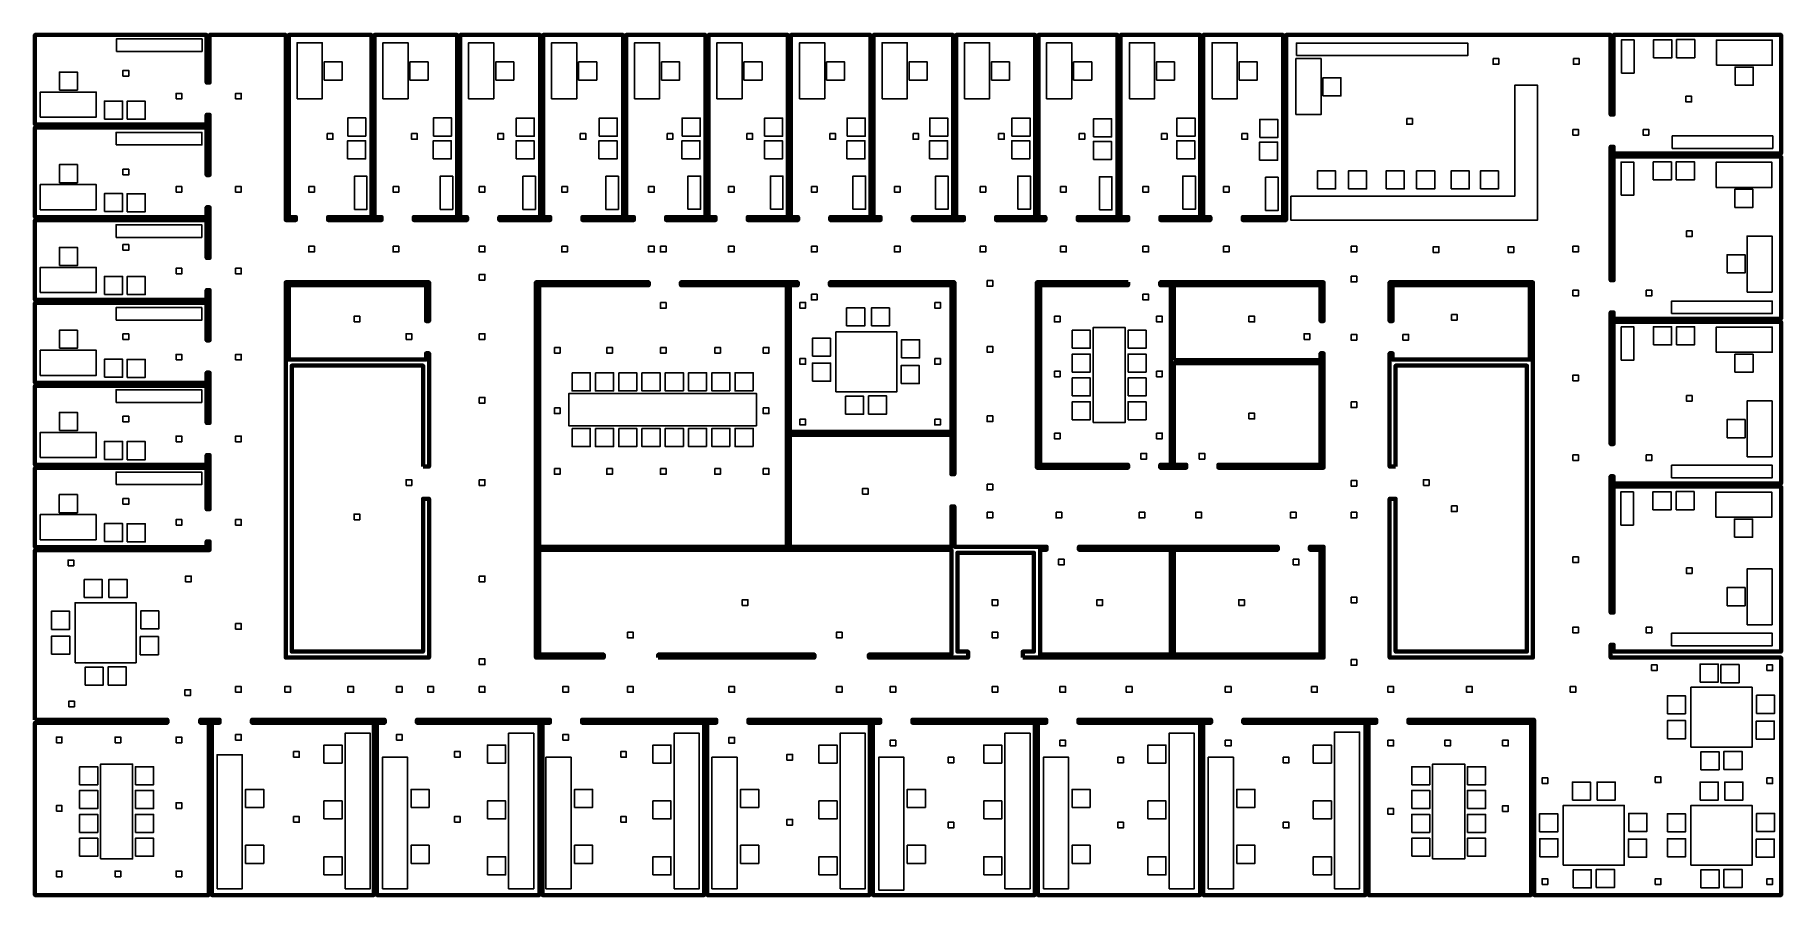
# Model space of a CAD drawing. Header units: metres. Extents: x 8.9 to 66.8, y 0 to 28.6.
import ezdxf

# ---------------------------------------------------------------- set-up
doc = ezdxf.new("R2010")
doc.units = ezdxf.units.M
doc.layers.get('0').update_dxf_attribs({"color": 18, "true_color": 0x000000})

msp = doc.modelspace()

# ---------------------------------------------------------------- linework, layer by layer
at = {"color": 18, "linetype": 'Continuous', "lineweight": 70, "true_color": 0x000000}
for points in [[(8.923, 5.84), (13.312, 5.84), (13.312, 5.74), (8.923, 5.74), (8.923, 0.021), (14.682, 0.021), (14.682, 5.74), (14.4, 5.74), (14.4, 5.84), (15.045, 5.84), (15.045, 5.739), (14.782, 5.739), (14.782, 0.021), (20.16, 0.021), (20.16, 5.739), (16.112, 5.739), (16.112, 5.84), (20.518, 5.84), (20.518, 5.739), (20.26, 5.739), (20.26, 0.021), (25.641, 0.021), (25.641, 5.739), (21.585, 5.739), (21.585, 5.84), (25.991, 5.84), (25.991, 5.739), (25.741, 5.739), (25.741, 0.021), (31.103, 0.021), (31.103, 5.739), (27.058, 5.739), (27.058, 5.84), (31.501, 5.84), (31.501, 5.739), (31.203, 5.739), (31.203, 0.021), (36.593, 0.021), (36.593, 5.739), (32.568, 5.739), (32.568, 5.84), (36.936, 5.839), (36.936, 5.739), (36.693, 5.739), (36.693, 0.021), (42.064, 0.021), (42.064, 5.739), (38.003, 5.739), (38.003, 5.839), (42.439, 5.839), (42.439, 5.739), (42.164, 5.739), (42.164, 0.021), (47.545, 0.021), (47.545, 5.739), (43.506, 5.739), (43.506, 5.839), (47.902, 5.839), (47.902, 5.739), (47.645, 5.739), (47.645, 0.021), (53.025, 0.021), (53.025, 5.739), (48.969, 5.739), (48.969, 5.839), (53.377, 5.839), (53.377, 5.739), (53.125, 5.739), (53.125, 0.021), (58.506, 0.021), (58.506, 5.739), (54.444, 5.739), (54.444, 5.839), (58.606, 5.839), (58.606, 0.021), (66.793, 0.021), (66.793, 7.899), (61.144, 7.899), (61.144, 8.324), (61.244, 8.324), (61.244, 8.099), (66.793, 8.099), (66.793, 13.572), (61.244, 13.572), (61.244, 9.391), (61.144, 9.391), (61.144, 13.913), (61.244, 13.913), (61.244, 13.672), (66.793, 13.672), (66.793, 19.038), (61.244, 19.038), (61.244, 14.98), (61.144, 14.98), (61.144, 19.35), (61.244, 19.35), (61.244, 19.138), (66.793, 19.138), (66.793, 24.518), (61.244, 24.518), (61.244, 20.417), (61.144, 20.417), (61.144, 24.843), (61.244, 24.843), (61.244, 24.618), (66.793, 24.618), (66.793, 28.553), (61.244, 28.553), (61.244, 25.91), (61.144, 25.91), (61.144, 28.553), (50.389, 28.553), (50.389, 22.412), (48.95, 22.412), (48.95, 22.512), (50.289, 22.512), (50.289, 28.553), (47.646, 28.553), (47.646, 22.512), (47.883, 22.512), (47.883, 22.412), (46.224, 22.412), (46.224, 22.512), (47.546, 22.512), (47.546, 28.553), (44.904, 28.553), (44.904, 22.512), (45.157, 22.512), (45.157, 22.412), (43.482, 22.412), (43.482, 22.512), (44.804, 22.512), (44.804, 28.553), (42.178, 28.553), (42.178, 22.512), (42.415, 22.512), (42.415, 22.412), (40.779, 22.412), (40.779, 22.512), (42.078, 22.512), (42.078, 28.553), (39.452, 28.553), (39.452, 22.512), (39.712, 22.512), (39.712, 22.412), (38.019, 22.412), (38.019, 22.512), (39.352, 22.512), (39.352, 28.553), (36.715, 28.553), (36.715, 22.512), (36.952, 22.512), (36.952, 22.412), (35.28, 22.412), (35.28, 22.512), (36.615, 22.512), (36.615, 28.553), (33.978, 28.553), (33.978, 22.512), (34.213, 22.512), (34.213, 22.412), (32.55, 22.412), (32.55, 22.512), (33.878, 22.512), (33.878, 28.553), (31.247, 28.553), (31.247, 22.512), (31.483, 22.512), (31.483, 22.412), (29.841, 22.412), (29.841, 22.512), (31.147, 22.512), (31.147, 28.553), (28.515, 28.553), (28.515, 22.512), (28.774, 22.512), (28.774, 22.412), (27.07, 22.412), (27.07, 22.512), (28.415, 22.512), (28.415, 28.553), (25.766, 28.553), (25.766, 22.512), (26.003, 22.512), (26.003, 22.412), (24.312, 22.412), (24.312, 22.512), (25.666, 22.512), (25.666, 28.553), (23.018, 28.553), (23.018, 22.512), (23.245, 22.512), (23.245, 22.412), (21.48, 22.412), (21.48, 22.512), (22.918, 22.512), (22.918, 28.553), (20.176, 28.553), (20.176, 22.512), (20.413, 22.512), (20.413, 22.412), (18.638, 22.412), (18.638, 22.512), (20.076, 22.512), (20.076, 28.553), (17.334, 28.553), (17.334, 22.512), (17.571, 22.512), (17.571, 22.412), (17.234, 22.412), (17.234, 28.553), (14.713, 28.553), (14.713, 26.974), (14.613, 26.974), (14.613, 28.553), (8.925, 28.553), (8.925, 25.582), (14.613, 25.582), (14.613, 25.907), (14.713, 25.907), (14.713, 23.904), (14.613, 23.904), (14.613, 25.482), (8.925, 25.482), (8.925, 22.512), (14.613, 22.512), (14.613, 22.837), (14.713, 22.837), (14.713, 21.157), (14.613, 21.157), (14.613, 22.412), (8.925, 22.412), (8.924, 19.765), (14.613, 19.765), (14.613, 20.09), (14.713, 20.09), (14.713, 18.418), (14.613, 18.418), (14.613, 19.665), (8.924, 19.665), (8.924, 17.018), (14.613, 17.018), (14.613, 17.351), (14.713, 17.351), (14.713, 15.684), (14.613, 15.684), (14.613, 16.918), (8.925, 16.918), (8.924, 14.292), (14.613, 14.292), (14.613, 14.617), (14.713, 14.617), (14.713, 12.821), (14.613, 12.821), (14.613, 14.192), (8.924, 14.192), (8.924, 11.565), (14.613, 11.565), (14.613, 11.754), (14.713, 11.754), (14.713, 11.465), (8.924, 11.465)], [(21.788, 14.236), (21.788, 17.583), (17.434, 17.583), (17.434, 8.099), (21.788, 8.099), (21.788, 13.169), (21.988, 13.169), (21.988, 7.899), (17.234, 7.899), (17.234, 20.351), (21.988, 20.351), (21.988, 19.063), (21.888, 19.063), (21.888, 20.251), (17.334, 20.251), (17.334, 17.783), (21.888, 17.783), (21.888, 17.996), (21.988, 17.996), (21.988, 14.236)], [(41.66, 7.899), (41.66, 8.099), (42.033, 8.099), (42.033, 11.374), (39.495, 11.374), (39.495, 8.099), (39.85, 8.099), (39.85, 7.899), (36.565, 7.899), (36.565, 7.999), (39.295, 7.999), (39.295, 11.474), (25.629, 11.474), (25.629, 11.405), (25.629, 7.999), (27.773, 7.999), (27.773, 7.899), (25.529, 7.899), (25.529, 20.351), (29.266, 20.351), (29.266, 20.251), (25.629, 20.251), (25.629, 11.574), (33.843, 11.574), (33.843, 20.251), (30.333, 20.251), (30.333, 20.351), (34.204, 20.351), (34.204, 20.251), (33.943, 20.251), (33.943, 15.392), (39.295, 15.392), (39.295, 20.251), (35.271, 20.251), (35.271, 20.351), (39.395, 20.351), (39.395, 13.978), (39.295, 13.978), (39.295, 15.292), (33.943, 15.292), (33.943, 11.574), (39.295, 11.574), (39.295, 12.911), (39.395, 12.911), (39.395, 11.574), (42.453, 11.574), (42.453, 11.474), (42.233, 11.474), (42.233, 7.999), (46.567, 7.999), (46.567, 11.474), (43.52, 11.474), (43.52, 11.574), (50.114, 11.574), (50.114, 11.474), (46.667, 11.474), (46.667, 7.999), (51.53, 7.999), (51.53, 11.474), (51.181, 11.474), (51.181, 11.574), (51.63, 11.574), (51.63, 7.899)], [(45.152, 20.351), (45.152, 20.252), (42.233, 20.251), (42.233, 14.297), (45.152, 14.297), (45.152, 14.197), (42.133, 14.197), (42.133, 20.351)], [(46.67, 17.765), (51.53, 17.765), (51.53, 17.996), (51.63, 17.996), (51.63, 14.197), (48.147, 14.197), (48.147, 14.297), (51.53, 14.297), (51.53, 17.665), (46.67, 17.665), (46.667, 14.297), (47.08, 14.297), (47.08, 14.197), (46.219, 14.197), (46.219, 14.297), (46.567, 14.297), (46.573, 20.252), (46.219, 20.252), (46.219, 20.351), (51.63, 20.351), (51.63, 19.063), (51.53, 19.063), (51.53, 20.251), (46.673, 20.251)], [(54.017, 14.236), (54.017, 17.583), (58.371, 17.583), (58.371, 8.099), (54.017, 8.099), (54.017, 13.169), (53.817, 13.169), (53.817, 7.899), (58.571, 7.899), (58.571, 20.351), (53.817, 20.351), (53.817, 19.063), (53.917, 19.063), (53.917, 20.251), (58.471, 20.251), (58.471, 17.783), (53.917, 17.783), (53.917, 17.996), (53.817, 17.996), (53.817, 14.236)], [(29.583, 7.899), (29.583, 7.999), (34.755, 7.999), (34.755, 7.899)]]:
    msp.add_lwpolyline(points, close=True, dxfattribs=at)
at = {"color": 18, "linetype": 'Continuous', "lineweight": 25, "true_color": 0x000000}
for points in [[(11.625, 28.005), (14.464, 28.005), (14.464, 28.422), (11.625, 28.422)], [(61.502, 27.287), (61.919, 27.287), (61.919, 28.388), (61.502, 28.388)], [(62.568, 27.792), (63.168, 27.792), (63.168, 28.392), (62.568, 28.392)], [(63.331, 27.796), (63.931, 27.796), (63.931, 28.396), (63.331, 28.396)], [(64.649, 27.545), (66.503, 27.545), (66.503, 28.379), (64.649, 28.379)], [(17.614, 26.437), (18.447, 26.437), (18.447, 28.29), (17.614, 28.29)], [(20.455, 26.437), (21.289, 26.437), (21.289, 28.29), (20.455, 28.29)], [(23.297, 26.437), (24.131, 26.437), (24.131, 28.29), (23.297, 28.29)], [(26.046, 26.437), (26.88, 26.437), (26.88, 28.29), (26.046, 28.29)], [(28.795, 26.437), (29.628, 26.437), (29.628, 28.29), (28.795, 28.29)], [(31.526, 26.437), (32.36, 26.437), (32.36, 28.29), (31.526, 28.29)], [(34.263, 26.437), (35.097, 26.437), (35.097, 28.29), (34.263, 28.29)], [(37, 26.437), (37.834, 26.437), (37.834, 28.29), (37, 28.29)], [(39.726, 26.437), (40.56, 26.437), (40.56, 28.29), (39.726, 28.29)], [(42.452, 26.437), (43.285, 26.437), (43.285, 28.29), (42.452, 28.29)], [(45.194, 26.437), (46.028, 26.437), (46.028, 28.29), (45.194, 28.29)], [(47.937, 26.437), (48.771, 26.437), (48.771, 28.29), (47.937, 28.29)], [(50.729, 27.865), (56.408, 27.865), (56.408, 28.281), (50.729, 28.281)], [(9.733, 26.721), (10.333, 26.721), (10.333, 27.321), (9.733, 27.321)], [(11.842, 27.189), (12.03, 27.189), (12.03, 27.376), (11.842, 27.376)], [(18.509, 27.057), (19.109, 27.057), (19.109, 27.657), (18.509, 27.657)], [(21.351, 27.057), (21.951, 27.057), (21.951, 27.657), (21.351, 27.657)], [(24.193, 27.057), (24.793, 27.057), (24.793, 27.657), (24.193, 27.657)], [(26.942, 27.057), (27.542, 27.057), (27.542, 27.657), (26.942, 27.657)], [(29.69, 27.057), (30.29, 27.057), (30.29, 27.657), (29.69, 27.657)], [(32.422, 27.057), (33.022, 27.057), (33.022, 27.657), (32.422, 27.657)], [(35.159, 27.057), (35.759, 27.057), (35.759, 27.657), (35.159, 27.657)], [(37.896, 27.057), (38.496, 27.057), (38.496, 27.657), (37.896, 27.657)], [(40.622, 27.057), (41.222, 27.057), (41.222, 27.657), (40.622, 27.657)], [(43.347, 27.057), (43.947, 27.057), (43.947, 27.657), (43.347, 27.657)], [(46.09, 27.057), (46.69, 27.057), (46.69, 27.657), (46.09, 27.657)], [(48.833, 27.057), (49.433, 27.057), (49.433, 27.657), (48.833, 27.657)], [(50.712, 25.911), (51.546, 25.911), (51.546, 27.765), (50.712, 27.765)], [(57.246, 27.766), (57.246, 27.578), (57.434, 27.578), (57.434, 27.766)], [(59.913, 27.766), (59.913, 27.578), (60.101, 27.578), (60.101, 27.766)], [(65.269, 26.883), (65.869, 26.883), (65.869, 27.483), (65.269, 27.483)], [(9.1, 25.825), (10.954, 25.825), (10.954, 26.659), (9.1, 26.659)], [(50.542, 23.203), (50.542, 22.412), (58.724, 22.412), (58.724, 26.883), (57.965, 26.883), (57.965, 23.203)], [(51.608, 26.531), (52.208, 26.531), (52.208, 27.131), (51.608, 27.131)], [(11.227, 25.762), (11.829, 25.762), (11.829, 26.36), (11.227, 26.36)], [(11.98, 25.755), (12.582, 25.755), (12.582, 26.353), (11.98, 26.353)], [(13.599, 26.427), (13.787, 26.427), (13.787, 26.614), (13.599, 26.614)], [(15.572, 26.427), (15.76, 26.427), (15.76, 26.614), (15.572, 26.614)], [(63.638, 26.517), (63.638, 26.329), (63.826, 26.329), (63.826, 26.517)], [(19.29, 25.195), (19.888, 25.195), (19.888, 25.797), (19.29, 25.797)], [(22.132, 25.195), (22.73, 25.195), (22.73, 25.797), (22.132, 25.797)], [(24.875, 25.191), (25.473, 25.191), (25.473, 25.793), (24.875, 25.793)], [(27.624, 25.191), (28.222, 25.191), (28.222, 25.793), (27.624, 25.793)], [(30.373, 25.191), (30.971, 25.191), (30.971, 25.793), (30.373, 25.793)], [(33.104, 25.191), (33.702, 25.191), (33.702, 25.793), (33.104, 25.793)], [(35.841, 25.191), (36.439, 25.191), (36.439, 25.793), (35.841, 25.793)], [(38.578, 25.191), (39.176, 25.191), (39.176, 25.793), (38.578, 25.793)], [(41.304, 25.191), (41.902, 25.191), (41.902, 25.793), (41.304, 25.793)], [(44.009, 25.17), (44.607, 25.17), (44.607, 25.772), (44.009, 25.772)], [(46.773, 25.191), (47.371, 25.191), (47.371, 25.793), (46.773, 25.793)], [(49.515, 25.149), (50.113, 25.149), (50.113, 25.751), (49.515, 25.751)], [(54.389, 25.776), (54.389, 25.588), (54.576, 25.588), (54.576, 25.776)], [(11.615, 24.903), (14.455, 24.903), (14.455, 25.319), (11.615, 25.319)], [(18.614, 25.281), (18.614, 25.093), (18.801, 25.093), (18.801, 25.281)], [(19.283, 24.442), (19.881, 24.442), (19.881, 25.044), (19.283, 25.044)], [(21.408, 25.281), (21.408, 25.093), (21.595, 25.093), (21.595, 25.281)], [(22.125, 24.442), (22.723, 24.442), (22.723, 25.044), (22.125, 25.044)], [(24.265, 25.281), (24.265, 25.093), (24.453, 25.093), (24.453, 25.281)], [(24.868, 24.439), (25.467, 24.439), (25.467, 25.041), (24.868, 25.041)], [(26.996, 25.281), (26.996, 25.093), (27.183, 25.093), (27.183, 25.281)], [(27.617, 24.439), (28.215, 24.439), (28.215, 25.041), (27.617, 25.041)], [(29.875, 25.281), (29.875, 25.093), (30.062, 25.093), (30.062, 25.281)], [(30.366, 24.439), (30.964, 24.439), (30.964, 25.041), (30.366, 25.041)], [(32.52, 25.281), (32.52, 25.093), (32.708, 25.093), (32.708, 25.281)], [(33.097, 24.439), (33.695, 24.439), (33.695, 25.041), (33.097, 25.041)], [(35.272, 25.281), (35.272, 25.093), (35.46, 25.093), (35.46, 25.281)], [(35.834, 24.439), (36.433, 24.439), (36.433, 25.041), (35.834, 25.041)], [(38.024, 25.281), (38.024, 25.093), (38.211, 25.093), (38.211, 25.281)], [(38.572, 24.439), (39.17, 24.439), (39.17, 25.041), (38.572, 25.041)], [(40.86, 25.281), (40.86, 25.093), (41.048, 25.093), (41.048, 25.281)], [(41.297, 24.439), (41.895, 24.439), (41.895, 25.041), (41.297, 25.041)], [(43.527, 25.281), (43.527, 25.093), (43.715, 25.093), (43.715, 25.281)], [(44.002, 24.417), (44.6, 24.417), (44.6, 25.019), (44.002, 25.019)], [(46.258, 25.281), (46.258, 25.093), (46.445, 25.093), (46.445, 25.281)], [(46.766, 24.439), (47.364, 24.439), (47.364, 25.041), (46.766, 25.041)], [(48.925, 25.281), (48.925, 25.093), (49.112, 25.093), (49.112, 25.281)], [(49.509, 24.396), (50.107, 24.396), (50.107, 24.998), (49.509, 24.998)], [(59.892, 25.416), (59.892, 25.229), (60.079, 25.229), (60.079, 25.416)], [(62.22, 25.416), (62.22, 25.229), (62.408, 25.229), (62.408, 25.416)], [(63.189, 24.788), (66.519, 24.788), (66.519, 25.205), (63.189, 25.205)], [(61.492, 23.236), (61.909, 23.236), (61.909, 24.337), (61.492, 24.337)], [(62.557, 23.741), (63.157, 23.741), (63.157, 24.341), (62.557, 24.341)], [(63.321, 23.745), (63.921, 23.745), (63.921, 24.345), (63.321, 24.345)], [(64.639, 23.495), (66.492, 23.495), (66.492, 24.329), (64.639, 24.329)], [(9.733, 23.65), (10.333, 23.65), (10.333, 24.25), (9.733, 24.25)], [(11.842, 23.908), (12.03, 23.908), (12.03, 24.096), (11.842, 24.096)], [(19.51, 22.766), (19.927, 22.766), (19.927, 23.866), (19.51, 23.866)], [(22.352, 22.766), (22.769, 22.766), (22.769, 23.866), (22.352, 23.866)], [(25.095, 22.762), (25.512, 22.762), (25.512, 23.863), (25.095, 23.863)], [(27.844, 22.762), (28.261, 22.762), (28.261, 23.863), (27.844, 23.863)], [(30.565, 22.771), (30.982, 22.771), (30.982, 23.871), (30.565, 23.871)], [(33.297, 22.771), (33.714, 22.771), (33.714, 23.871), (33.297, 23.871)], [(36.034, 22.771), (36.451, 22.771), (36.451, 23.871), (36.034, 23.871)], [(38.771, 22.771), (39.188, 22.771), (39.188, 23.871), (38.771, 23.871)], [(41.497, 22.771), (41.914, 22.771), (41.914, 23.871), (41.497, 23.871)], [(44.201, 22.749), (44.618, 22.749), (44.618, 23.85), (44.201, 23.85)], [(46.965, 22.771), (47.382, 22.771), (47.382, 23.871), (46.965, 23.871)], [(49.708, 22.728), (50.125, 22.728), (50.125, 23.829), (49.708, 23.829)], [(51.427, 23.443), (52.027, 23.443), (52.027, 24.043), (51.427, 24.043)], [(52.455, 23.443), (53.055, 23.443), (53.055, 24.043), (52.455, 24.043)], [(53.702, 23.443), (54.302, 23.443), (54.302, 24.043), (53.702, 24.043)], [(54.714, 23.443), (55.314, 23.443), (55.314, 24.043), (54.714, 24.043)], [(55.858, 23.443), (56.458, 23.443), (56.458, 24.043), (55.858, 24.043)], [(56.828, 23.443), (57.428, 23.443), (57.428, 24.043), (56.828, 24.043)], [(9.1, 22.754), (10.953, 22.754), (10.953, 23.588), (9.1, 23.588)], [(11.227, 22.691), (11.829, 22.691), (11.829, 23.289), (11.227, 23.289)], [(11.979, 22.685), (12.581, 22.685), (12.581, 23.283), (11.979, 23.283)], [(13.599, 23.337), (13.787, 23.337), (13.787, 23.524), (13.599, 23.524)], [(15.572, 23.337), (15.76, 23.337), (15.76, 23.524), (15.572, 23.524)], [(18, 23.524), (18, 23.337), (18.188, 23.337), (18.188, 23.524)], [(20.794, 23.524), (20.794, 23.337), (20.982, 23.337), (20.982, 23.524)], [(23.651, 23.524), (23.651, 23.337), (23.839, 23.337), (23.839, 23.524)], [(26.382, 23.524), (26.382, 23.337), (26.57, 23.337), (26.57, 23.524)], [(29.261, 23.524), (29.261, 23.337), (29.448, 23.337), (29.448, 23.524)], [(31.907, 23.524), (31.907, 23.337), (32.094, 23.337), (32.094, 23.524)], [(34.658, 23.524), (34.658, 23.337), (34.846, 23.337), (34.846, 23.524)], [(37.41, 23.524), (37.41, 23.337), (37.597, 23.337), (37.597, 23.524)], [(40.246, 23.524), (40.246, 23.337), (40.434, 23.337), (40.434, 23.524)], [(42.913, 23.524), (42.913, 23.337), (43.101, 23.337), (43.101, 23.524)], [(45.644, 23.524), (45.644, 23.337), (45.831, 23.337), (45.831, 23.524)], [(48.311, 23.524), (48.311, 23.337), (48.498, 23.337), (48.498, 23.524)], [(65.259, 22.833), (65.859, 22.833), (65.859, 23.433), (65.259, 23.433)], [(11.615, 21.838), (14.454, 21.838), (14.454, 22.255), (11.615, 22.255)], [(63.656, 22.053), (63.656, 21.866), (63.844, 21.866), (63.844, 22.053)], [(9.733, 20.904), (10.333, 20.904), (10.333, 21.504), (9.733, 21.504)], [(11.842, 21.41), (12.03, 21.41), (12.03, 21.598), (11.842, 21.598)], [(18, 21.543), (18, 21.355), (18.188, 21.355), (18.188, 21.543)], [(20.794, 21.543), (20.794, 21.355), (20.982, 21.355), (20.982, 21.543)], [(23.651, 21.543), (23.651, 21.355), (23.839, 21.355), (23.839, 21.543)], [(26.382, 21.543), (26.382, 21.355), (26.57, 21.355), (26.57, 21.543)], [(29.261, 21.543), (29.261, 21.355), (29.448, 21.355), (29.448, 21.543)], [(29.655, 21.543), (29.655, 21.355), (29.842, 21.355), (29.842, 21.543)], [(31.907, 21.543), (31.907, 21.355), (32.094, 21.355), (32.094, 21.543)], [(34.658, 21.543), (34.658, 21.355), (34.846, 21.355), (34.846, 21.543)], [(37.41, 21.543), (37.41, 21.355), (37.597, 21.355), (37.597, 21.543)], [(40.246, 21.543), (40.246, 21.355), (40.434, 21.355), (40.434, 21.543)], [(42.913, 21.543), (42.913, 21.355), (43.101, 21.355), (43.101, 21.543)], [(45.644, 21.543), (45.644, 21.355), (45.831, 21.355), (45.831, 21.543)], [(48.311, 21.543), (48.311, 21.355), (48.498, 21.355), (48.498, 21.543)], [(52.544, 21.543), (52.544, 21.355), (52.732, 21.355), (52.732, 21.543)], [(55.268, 21.336), (55.456, 21.336), (55.456, 21.524), (55.268, 21.524)], [(57.745, 21.336), (57.932, 21.336), (57.932, 21.524), (57.745, 21.524)], [(59.892, 21.543), (59.892, 21.355), (60.079, 21.355), (60.079, 21.543)], [(65.664, 20.025), (66.497, 20.025), (66.497, 21.879), (65.664, 21.879)], [(9.1, 20.008), (10.953, 20.008), (10.953, 20.842), (9.1, 20.842)], [(65.002, 20.659), (65.602, 20.659), (65.602, 21.259), (65.002, 21.259)], [(11.227, 19.945), (11.829, 19.945), (11.829, 20.543), (11.227, 20.543)], [(11.979, 19.938), (12.581, 19.938), (12.581, 20.536), (11.979, 20.536)], [(13.599, 20.627), (13.787, 20.627), (13.787, 20.815), (13.599, 20.815)], [(15.572, 20.627), (15.76, 20.627), (15.76, 20.815), (15.572, 20.815)], [(23.651, 20.609), (23.651, 20.422), (23.839, 20.422), (23.839, 20.609)], [(40.479, 20.403), (40.479, 20.215), (40.667, 20.215), (40.667, 20.403)], [(52.544, 20.546), (52.544, 20.358), (52.732, 20.358), (52.732, 20.546)], [(34.277, 19.68), (34.277, 19.492), (34.465, 19.492), (34.465, 19.68)], [(34.658, 19.951), (34.658, 19.763), (34.846, 19.763), (34.846, 19.951)], [(38.743, 19.68), (38.743, 19.492), (38.931, 19.492), (38.931, 19.68)], [(45.644, 19.951), (45.644, 19.763), (45.831, 19.763), (45.831, 19.951)], [(59.892, 19.897), (60.079, 19.897), (60.079, 20.085), (59.892, 20.085)], [(62.32, 20.085), (62.32, 19.897), (62.507, 19.897), (62.507, 20.085)], [(63.167, 19.307), (66.498, 19.307), (66.498, 19.724), (63.167, 19.724)], [(11.615, 19.091), (14.454, 19.091), (14.454, 19.508), (11.615, 19.508)], [(19.5, 19.034), (19.688, 19.034), (19.688, 19.221), (19.5, 19.221)], [(29.655, 19.676), (29.655, 19.488), (29.842, 19.488), (29.842, 19.676)], [(35.825, 18.898), (36.425, 18.898), (36.425, 19.498), (35.825, 19.498)], [(36.645, 18.9), (37.245, 18.9), (37.245, 19.5), (36.645, 19.5)], [(42.713, 19.221), (42.713, 19.034), (42.9, 19.034), (42.9, 19.221)], [(46.099, 19.221), (46.099, 19.034), (46.287, 19.034), (46.287, 19.221)], [(49.155, 19.034), (49.342, 19.034), (49.342, 19.221), (49.155, 19.221)], [(55.867, 19.281), (55.867, 19.093), (56.055, 19.093), (56.055, 19.281)], [(9.733, 18.157), (10.333, 18.157), (10.333, 18.757), (9.733, 18.757)], [(11.842, 18.447), (12.03, 18.447), (12.03, 18.635), (11.842, 18.635)], [(21.224, 18.453), (21.411, 18.453), (21.411, 18.641), (21.224, 18.641)], [(23.651, 18.641), (23.651, 18.453), (23.839, 18.453), (23.839, 18.641)], [(35.47, 16.718), (37.493, 16.718), (37.493, 18.704), (35.47, 18.704)], [(43.301, 18.158), (43.901, 18.158), (43.901, 18.758), (43.301, 18.758)], [(43.994, 15.698), (45.057, 15.698), (45.057, 18.846), (43.994, 18.846)], [(45.15, 18.158), (45.75, 18.158), (45.75, 18.758), (45.15, 18.758)], [(50.984, 18.453), (51.171, 18.453), (51.171, 18.641), (50.984, 18.641)], [(52.544, 18.62), (52.544, 18.432), (52.732, 18.432), (52.732, 18.62)], [(54.258, 18.62), (54.258, 18.432), (54.446, 18.432), (54.446, 18.62)], [(61.498, 17.767), (61.915, 17.767), (61.915, 18.867), (61.498, 18.867)], [(62.564, 18.271), (63.164, 18.271), (63.164, 18.871), (62.564, 18.871)], [(63.328, 18.275), (63.928, 18.275), (63.928, 18.875), (63.328, 18.875)], [(64.646, 18.025), (66.499, 18.025), (66.499, 18.859), (64.646, 18.859)], [(9.099, 17.261), (10.953, 17.261), (10.953, 18.095), (9.099, 18.095)], [(13.599, 17.77), (13.787, 17.77), (13.787, 17.957), (13.599, 17.957)], [(15.572, 17.77), (15.76, 17.77), (15.76, 17.957), (15.572, 17.957)], [(26.141, 18.19), (26.141, 18.002), (26.329, 18.002), (26.329, 18.19)], [(27.877, 18.19), (27.877, 18.002), (28.064, 18.002), (28.064, 18.19)], [(29.655, 18.19), (29.655, 18.002), (29.842, 18.002), (29.842, 18.19)], [(31.454, 18.19), (31.454, 18.002), (31.642, 18.002), (31.642, 18.19)], [(33.063, 18.19), (33.063, 18.002), (33.25, 18.002), (33.25, 18.19)], [(34.688, 17.893), (35.288, 17.893), (35.288, 18.493), (34.688, 18.493)], [(37.643, 17.841), (38.243, 17.841), (38.243, 18.441), (37.643, 18.441)], [(40.479, 18.223), (40.479, 18.035), (40.667, 18.035), (40.667, 18.223)], [(43.301, 17.367), (43.901, 17.367), (43.901, 17.967), (43.301, 17.967)], [(45.15, 17.367), (45.75, 17.367), (45.75, 17.967), (45.15, 17.967)], [(65.266, 17.363), (65.866, 17.363), (65.866, 17.963), (65.266, 17.963)], [(11.227, 17.198), (11.828, 17.198), (11.828, 17.796), (11.227, 17.796)], [(11.979, 17.191), (12.581, 17.191), (12.581, 17.789), (11.979, 17.789)], [(34.277, 17.817), (34.277, 17.63), (34.465, 17.63), (34.465, 17.817)], [(34.691, 17.067), (35.291, 17.067), (35.291, 17.667), (34.691, 17.667)], [(37.631, 16.987), (38.231, 16.987), (38.231, 17.587), (37.631, 17.587)], [(38.743, 17.817), (38.743, 17.63), (38.931, 17.63), (38.931, 17.817)], [(42.713, 17.401), (42.713, 17.213), (42.9, 17.213), (42.9, 17.401)], [(46.099, 17.401), (46.099, 17.213), (46.287, 17.213), (46.287, 17.401)], [(26.727, 17.346), (26.727, 16.746), (27.327, 16.746), (27.327, 17.346)], [(27.499, 17.346), (27.499, 16.746), (28.099, 16.746), (28.099, 17.346)], [(28.27, 17.346), (28.27, 16.746), (28.87, 16.746), (28.87, 17.346)], [(29.042, 17.346), (29.042, 16.746), (29.642, 16.746), (29.642, 17.346)], [(30.414, 16.746), (30.414, 17.346), (29.814, 17.346), (29.814, 16.746)], [(31.185, 16.746), (31.185, 17.346), (30.585, 17.346), (30.585, 16.746)], [(31.957, 16.746), (31.957, 17.346), (31.357, 17.346), (31.357, 16.746)], [(32.729, 16.746), (32.729, 17.346), (32.129, 17.346), (32.129, 16.746)], [(43.301, 16.577), (43.901, 16.577), (43.901, 17.177), (43.301, 17.177)], [(45.15, 16.577), (45.75, 16.577), (45.75, 17.177), (45.15, 17.177)], [(59.892, 17.082), (60.079, 17.082), (60.079, 17.27), (59.892, 17.27)], [(11.615, 16.365), (14.454, 16.365), (14.454, 16.782), (11.615, 16.782)], [(23.651, 16.529), (23.651, 16.342), (23.839, 16.342), (23.839, 16.529)], [(32.842, 15.591), (32.842, 16.655), (26.614, 16.655), (26.614, 15.591)], [(35.787, 15.969), (36.387, 15.969), (36.387, 16.569), (35.787, 16.569)], [(36.551, 15.977), (37.151, 15.977), (37.151, 16.577), (36.551, 16.577)], [(43.301, 15.786), (43.901, 15.786), (43.901, 16.386), (43.301, 16.386)], [(45.15, 15.786), (45.75, 15.786), (45.75, 16.386), (45.15, 16.386)], [(52.544, 16.381), (52.544, 16.194), (52.732, 16.194), (52.732, 16.381)], [(63.656, 16.592), (63.656, 16.405), (63.844, 16.405), (63.844, 16.592)], [(65.664, 14.559), (66.497, 14.559), (66.497, 16.413), (65.664, 16.413)], [(9.733, 15.43), (10.333, 15.43), (10.333, 16.03), (9.733, 16.03)], [(11.842, 15.716), (12.03, 15.716), (12.03, 15.904), (11.842, 15.904)], [(26.141, 16.179), (26.141, 15.992), (26.329, 15.992), (26.329, 16.179)], [(33.063, 16.179), (33.063, 15.992), (33.25, 15.992), (33.25, 16.179)], [(34.277, 15.806), (34.277, 15.619), (34.465, 15.619), (34.465, 15.806)], [(38.743, 15.806), (38.743, 15.619), (38.931, 15.619), (38.931, 15.806)], [(40.479, 15.915), (40.479, 15.728), (40.667, 15.728), (40.667, 15.915)], [(49.155, 15.816), (49.342, 15.816), (49.342, 16.004), (49.155, 16.004)], [(65.002, 15.193), (65.602, 15.193), (65.602, 15.793), (65.002, 15.793)], [(9.099, 14.534), (10.953, 14.534), (10.953, 15.368), (9.099, 15.368)], [(11.227, 14.471), (11.828, 14.471), (11.828, 15.069), (11.227, 15.069)], [(11.979, 14.464), (12.581, 14.464), (12.581, 15.062), (11.979, 15.062)], [(13.599, 15.06), (13.787, 15.06), (13.787, 15.248), (13.599, 15.248)], [(15.572, 15.06), (15.76, 15.06), (15.76, 15.248), (15.572, 15.248)], [(26.727, 15.5), (26.727, 14.9), (27.327, 14.9), (27.327, 15.5)], [(27.499, 15.5), (27.499, 14.9), (28.099, 14.9), (28.099, 15.5)], [(28.27, 15.5), (28.27, 14.9), (28.87, 14.9), (28.87, 15.5)], [(29.042, 15.5), (29.042, 14.9), (29.642, 14.9), (29.642, 15.5)], [(30.414, 14.9), (30.414, 15.5), (29.814, 15.5), (29.814, 14.9)], [(31.185, 14.9), (31.185, 15.5), (30.585, 15.5), (30.585, 14.9)], [(31.957, 14.9), (31.957, 15.5), (31.357, 15.5), (31.357, 14.9)], [(32.729, 14.9), (32.729, 15.5), (32.129, 15.5), (32.129, 14.9)], [(42.713, 15.348), (42.713, 15.16), (42.9, 15.16), (42.9, 15.348)], [(46.099, 15.348), (46.099, 15.16), (46.287, 15.16), (46.287, 15.348)], [(45.577, 14.483), (45.765, 14.483), (45.765, 14.67), (45.577, 14.67)], [(47.504, 14.483), (47.691, 14.483), (47.691, 14.67), (47.504, 14.67)], [(59.892, 14.436), (60.079, 14.436), (60.079, 14.624), (59.892, 14.624)], [(62.32, 14.624), (62.32, 14.436), (62.507, 14.436), (62.507, 14.624)], [(11.614, 13.638), (14.454, 13.638), (14.454, 14.055), (11.614, 14.055)], [(26.141, 14.168), (26.141, 13.981), (26.329, 13.981), (26.329, 14.168)], [(27.877, 14.168), (27.877, 13.981), (28.064, 13.981), (28.064, 14.168)], [(29.655, 14.168), (29.655, 13.981), (29.842, 13.981), (29.842, 14.168)], [(31.454, 14.168), (31.454, 13.981), (31.642, 13.981), (31.642, 14.168)], [(33.063, 14.168), (33.063, 13.981), (33.25, 13.981), (33.25, 14.168)], [(63.167, 13.863), (66.498, 13.863), (66.498, 14.28), (63.167, 14.28)], [(21.224, 13.611), (21.411, 13.611), (21.411, 13.799), (21.224, 13.799)], [(23.651, 13.799), (23.651, 13.611), (23.839, 13.611), (23.839, 13.799)], [(36.349, 13.319), (36.536, 13.319), (36.536, 13.506), (36.349, 13.506)], [(40.479, 13.651), (40.479, 13.463), (40.667, 13.463), (40.667, 13.651)], [(52.544, 13.778), (52.544, 13.59), (52.732, 13.59), (52.732, 13.778)], [(54.942, 13.611), (55.13, 13.611), (55.13, 13.799), (54.942, 13.799)], [(61.482, 12.295), (61.899, 12.295), (61.899, 13.396), (61.482, 13.396)], [(62.548, 12.8), (63.148, 12.8), (63.148, 13.4), (62.548, 13.4)], [(63.311, 12.804), (63.911, 12.804), (63.911, 13.404), (63.311, 13.404)], [(64.629, 12.554), (66.483, 12.554), (66.483, 13.387), (64.629, 13.387)], [(9.732, 12.704), (10.332, 12.704), (10.332, 13.304), (9.732, 13.304)], [(11.842, 12.986), (12.03, 12.986), (12.03, 13.174), (11.842, 13.174)], [(55.867, 12.931), (55.867, 12.743), (56.055, 12.743), (56.055, 12.931)], [(9.099, 11.808), (10.952, 11.808), (10.952, 12.642), (9.099, 12.642)], [(11.226, 11.745), (11.828, 11.745), (11.828, 12.343), (11.226, 12.343)], [(11.979, 11.738), (12.58, 11.738), (12.58, 12.336), (11.979, 12.336)], [(13.599, 12.287), (13.787, 12.287), (13.787, 12.475), (13.599, 12.475)], [(15.572, 12.287), (15.76, 12.287), (15.76, 12.475), (15.572, 12.475)], [(19.5, 12.471), (19.688, 12.471), (19.688, 12.659), (19.5, 12.659)], [(40.479, 12.719), (40.479, 12.532), (40.667, 12.532), (40.667, 12.719)], [(42.765, 12.719), (42.765, 12.532), (42.953, 12.532), (42.953, 12.719)], [(45.517, 12.719), (45.517, 12.532), (45.704, 12.532), (45.704, 12.719)], [(47.401, 12.719), (47.401, 12.532), (47.588, 12.532), (47.588, 12.719)], [(50.533, 12.719), (50.533, 12.532), (50.721, 12.532), (50.721, 12.719)], [(52.544, 12.719), (52.544, 12.532), (52.732, 12.532), (52.732, 12.719)], [(65.249, 11.892), (65.849, 11.892), (65.849, 12.492), (65.249, 12.492)], [(10.022, 10.943), (10.209, 10.943), (10.209, 11.131), (10.022, 11.131)], [(42.844, 10.971), (43.031, 10.971), (43.031, 11.159), (42.844, 11.159)], [(50.625, 10.971), (50.813, 10.971), (50.813, 11.159), (50.625, 11.159)], [(59.892, 11.05), (60.079, 11.05), (60.079, 11.237), (59.892, 11.237)], [(10.556, 9.889), (11.156, 9.889), (11.156, 10.489), (10.556, 10.489)], [(11.377, 9.89), (11.977, 9.89), (11.977, 10.49), (11.377, 10.49)], [(13.917, 10.414), (14.104, 10.414), (14.104, 10.602), (13.917, 10.602)], [(23.651, 10.603), (23.651, 10.415), (23.839, 10.415), (23.839, 10.603)], [(63.656, 10.877), (63.656, 10.69), (63.844, 10.69), (63.844, 10.877)], [(65.664, 8.987), (66.497, 8.987), (66.497, 10.84), (65.664, 10.84)], [(52.544, 9.904), (52.544, 9.717), (52.732, 9.717), (52.732, 9.904)], [(65.002, 9.62), (65.602, 9.62), (65.602, 10.22), (65.002, 10.22)], [(9.472, 8.836), (10.072, 8.836), (10.072, 9.436), (9.472, 9.436)], [(10.255, 7.73), (12.278, 7.73), (12.278, 9.716), (10.255, 9.716)], [(12.428, 8.85), (13.028, 8.85), (13.028, 9.45), (12.428, 9.45)], [(32.366, 9.631), (32.554, 9.631), (32.554, 9.819), (32.366, 9.819)], [(40.647, 9.631), (40.834, 9.631), (40.834, 9.819), (40.647, 9.819)], [(44.118, 9.631), (44.306, 9.631), (44.306, 9.819), (44.118, 9.819)], [(48.82, 9.631), (49.007, 9.631), (49.007, 9.819), (48.82, 9.819)], [(15.572, 8.837), (15.76, 8.837), (15.76, 9.025), (15.572, 9.025)], [(28.566, 8.552), (28.754, 8.552), (28.754, 8.739), (28.566, 8.739)], [(35.488, 8.552), (35.675, 8.552), (35.675, 8.739), (35.488, 8.739)], [(40.647, 8.552), (40.834, 8.552), (40.834, 8.739), (40.647, 8.739)], [(59.892, 8.721), (60.079, 8.721), (60.079, 8.909), (59.892, 8.909)], [(62.32, 8.909), (62.32, 8.721), (62.507, 8.721), (62.507, 8.909)], [(63.167, 8.29), (66.498, 8.29), (66.498, 8.707), (63.167, 8.707)], [(9.476, 8.01), (10.076, 8.01), (10.076, 8.61), (9.476, 8.61)], [(12.416, 7.996), (13.016, 7.996), (13.016, 8.596), (12.416, 8.596)], [(10.584, 6.981), (11.184, 6.981), (11.184, 7.581), (10.584, 7.581)], [(11.349, 6.989), (11.949, 6.989), (11.949, 7.589), (11.349, 7.589)], [(23.651, 7.856), (23.651, 7.668), (23.839, 7.668), (23.839, 7.856)], [(52.544, 7.835), (52.544, 7.647), (52.732, 7.647), (52.732, 7.835)], [(62.495, 7.468), (62.682, 7.468), (62.682, 7.656), (62.495, 7.656)], [(64.109, 7.086), (64.709, 7.086), (64.709, 7.686), (64.109, 7.686)], [(64.802, 7.067), (65.402, 7.067), (65.402, 7.667), (64.802, 7.667)], [(66.326, 7.468), (66.513, 7.468), (66.513, 7.656), (66.326, 7.656)], [(10.043, 6.266), (10.231, 6.266), (10.231, 6.453), (10.043, 6.453)], [(13.895, 6.647), (14.083, 6.647), (14.083, 6.834), (13.895, 6.834)], [(15.572, 6.752), (15.76, 6.752), (15.76, 6.94), (15.572, 6.94)], [(17.202, 6.752), (17.39, 6.752), (17.39, 6.94), (17.202, 6.94)], [(19.298, 6.752), (19.485, 6.752), (19.485, 6.94), (19.298, 6.94)], [(20.906, 6.752), (21.094, 6.752), (21.094, 6.94), (20.906, 6.94)], [(21.943, 6.752), (22.131, 6.752), (22.131, 6.94), (21.943, 6.94)], [(23.651, 6.752), (23.839, 6.752), (23.839, 6.94), (23.651, 6.94)], [(26.414, 6.752), (26.602, 6.752), (26.602, 6.94), (26.414, 6.94)], [(28.566, 6.752), (28.754, 6.752), (28.754, 6.94), (28.566, 6.94)], [(31.922, 6.752), (32.109, 6.752), (32.109, 6.94), (31.922, 6.94)], [(35.488, 6.752), (35.675, 6.752), (35.675, 6.94), (35.488, 6.94)], [(37.266, 6.752), (37.453, 6.752), (37.453, 6.94), (37.266, 6.94)], [(40.647, 6.752), (40.834, 6.752), (40.834, 6.94), (40.647, 6.94)], [(42.891, 6.752), (43.078, 6.752), (43.078, 6.94), (42.891, 6.94)], [(45.094, 6.752), (45.282, 6.752), (45.282, 6.94), (45.094, 6.94)], [(48.375, 6.752), (48.563, 6.752), (48.563, 6.94), (48.375, 6.94)], [(51.233, 6.752), (51.42, 6.752), (51.42, 6.94), (51.233, 6.94)], [(53.766, 6.752), (53.953, 6.752), (53.953, 6.94), (53.766, 6.94)], [(56.369, 6.752), (56.557, 6.752), (56.557, 6.94), (56.369, 6.94)], [(59.798, 6.752), (59.986, 6.752), (59.986, 6.94), (59.798, 6.94)], [(63.025, 6.034), (63.625, 6.034), (63.625, 6.634), (63.025, 6.634)], [(63.807, 4.928), (65.831, 4.928), (65.831, 6.914), (63.807, 6.914)], [(65.98, 6.048), (66.58, 6.048), (66.58, 6.648), (65.98, 6.648)], [(63.029, 5.208), (63.629, 5.208), (63.629, 5.808), (63.029, 5.808)], [(65.969, 5.194), (66.569, 5.194), (66.569, 5.794), (65.969, 5.794)], [(9.633, 5.075), (9.82, 5.075), (9.82, 5.262), (9.633, 5.262)], [(11.58, 5.075), (11.768, 5.075), (11.768, 5.262), (11.58, 5.262)], [(13.599, 5.075), (13.787, 5.075), (13.787, 5.262), (13.599, 5.262)], [(15.572, 5.159), (15.76, 5.159), (15.76, 5.346), (15.572, 5.346)], [(19.204, 0.231), (20.038, 0.231), (20.038, 5.389), (19.204, 5.389)], [(20.906, 5.159), (21.094, 5.159), (21.094, 5.346), (20.906, 5.346)], [(24.623, 0.231), (25.457, 0.231), (25.457, 5.389), (24.623, 5.389)], [(26.414, 5.159), (26.602, 5.159), (26.602, 5.346), (26.414, 5.346)], [(30.105, 0.231), (30.939, 0.231), (30.939, 5.389), (30.105, 5.389)], [(31.922, 5.065), (32.109, 5.065), (32.109, 5.252), (31.922, 5.252)], [(35.608, 0.231), (36.442, 0.231), (36.442, 5.389), (35.608, 5.389)], [(41.069, 0.231), (41.903, 0.231), (41.903, 5.389), (41.069, 5.389)], [(46.509, 0.231), (47.343, 0.231), (47.343, 5.389), (46.509, 5.389)], [(51.991, 0.231), (52.825, 0.231), (52.825, 5.431), (51.991, 5.431)], [(14.958, 0.231), (15.792, 0.231), (15.792, 4.674), (14.958, 4.674)], [(17.494, 4.596), (17.682, 4.596), (17.682, 4.784), (17.494, 4.784)], [(18.502, 4.399), (19.102, 4.399), (19.102, 4.999), (18.502, 4.999)], [(22.828, 4.596), (23.016, 4.596), (23.016, 4.784), (22.828, 4.784)], [(23.921, 4.399), (24.521, 4.399), (24.521, 4.999), (23.921, 4.999)], [(28.336, 4.596), (28.523, 4.596), (28.523, 4.784), (28.336, 4.784)], [(29.403, 4.399), (30.003, 4.399), (30.003, 4.999), (29.403, 4.999)], [(33.844, 4.502), (34.031, 4.502), (34.031, 4.69), (33.844, 4.69)], [(34.906, 4.399), (35.506, 4.399), (35.506, 4.999), (34.906, 4.999)], [(37.266, 4.971), (37.453, 4.971), (37.453, 5.159), (37.266, 5.159)], [(40.367, 4.399), (40.967, 4.399), (40.967, 4.999), (40.367, 4.999)], [(42.891, 4.971), (43.078, 4.971), (43.078, 5.159), (42.891, 5.159)], [(45.807, 4.399), (46.407, 4.399), (46.407, 4.999), (45.807, 4.999)], [(48.375, 4.971), (48.563, 4.971), (48.563, 5.159), (48.375, 5.159)], [(51.289, 4.399), (51.889, 4.399), (51.889, 4.999), (51.289, 4.999)], [(53.766, 4.971), (53.953, 4.971), (53.953, 5.159), (53.766, 5.159)], [(55.649, 4.971), (55.837, 4.971), (55.837, 5.159), (55.649, 5.159)], [(57.563, 4.971), (57.75, 4.971), (57.75, 5.159), (57.563, 5.159)], [(64.137, 4.178), (64.737, 4.178), (64.737, 4.778), (64.137, 4.778)], [(64.901, 4.186), (65.501, 4.186), (65.501, 4.786), (64.901, 4.786)], [(10.406, 3.681), (11.006, 3.681), (11.006, 4.281), (10.406, 4.281)], [(11.098, 1.221), (12.162, 1.221), (12.162, 4.369), (11.098, 4.369)], [(12.255, 3.681), (12.855, 3.681), (12.855, 4.281), (12.255, 4.281)], [(20.44, 0.231), (21.274, 0.231), (21.274, 4.596), (20.44, 4.596)], [(25.859, 0.231), (26.693, 0.231), (26.693, 4.596), (25.859, 4.596)], [(31.362, 0.231), (32.196, 0.231), (32.196, 4.596), (31.362, 4.596)], [(36.887, 0.19), (37.721, 0.19), (37.721, 4.596), (36.887, 4.596)], [(39.187, 4.409), (39.375, 4.409), (39.375, 4.596), (39.187, 4.596)], [(42.348, 0.231), (43.182, 0.231), (43.182, 4.596), (42.348, 4.596)], [(44.812, 4.409), (45, 4.409), (45, 4.596), (44.812, 4.596)], [(47.809, 0.231), (48.643, 0.231), (48.643, 4.596), (47.809, 4.596)], [(50.297, 4.409), (50.484, 4.409), (50.484, 4.596), (50.297, 4.596)], [(54.551, 3.681), (55.151, 3.681), (55.151, 4.281), (54.551, 4.281)], [(55.244, 1.221), (56.307, 1.221), (56.307, 4.369), (55.244, 4.369)], [(56.4, 3.681), (57, 3.681), (57, 4.281), (56.4, 4.281)], [(10.406, 2.891), (11.006, 2.891), (11.006, 3.491), (10.406, 3.491)], [(12.255, 2.891), (12.855, 2.891), (12.855, 3.491), (12.255, 3.491)], [(15.906, 2.927), (16.506, 2.927), (16.506, 3.527), (15.906, 3.527)], [(21.388, 2.927), (21.988, 2.927), (21.988, 3.527), (21.388, 3.527)], [(26.807, 2.927), (27.407, 2.927), (27.407, 3.527), (26.807, 3.527)], [(32.31, 2.927), (32.91, 2.927), (32.91, 3.527), (32.31, 3.527)], [(37.834, 2.927), (38.434, 2.927), (38.434, 3.527), (37.834, 3.527)], [(43.295, 2.927), (43.895, 2.927), (43.895, 3.527), (43.295, 3.527)], [(48.756, 2.927), (49.356, 2.927), (49.356, 3.527), (48.756, 3.527)], [(54.551, 2.891), (55.151, 2.891), (55.151, 3.491), (54.551, 3.491)], [(56.4, 2.891), (57, 2.891), (57, 3.491), (56.4, 3.491)], [(58.875, 3.722), (59.063, 3.722), (59.063, 3.909), (58.875, 3.909)], [(59.876, 3.171), (60.476, 3.171), (60.476, 3.771), (59.876, 3.771)], [(60.696, 3.172), (61.296, 3.172), (61.296, 3.772), (60.696, 3.772)], [(62.625, 3.752), (62.813, 3.752), (62.813, 3.94), (62.625, 3.94)], [(64.109, 3.171), (64.709, 3.171), (64.709, 3.771), (64.109, 3.771)], [(64.929, 3.172), (65.529, 3.172), (65.529, 3.772), (64.929, 3.772)], [(66.326, 3.722), (66.513, 3.722), (66.513, 3.909), (66.326, 3.909)], [(9.633, 2.805), (9.82, 2.805), (9.82, 2.993), (9.633, 2.993)], [(13.599, 2.899), (13.787, 2.899), (13.787, 3.086), (13.599, 3.086)], [(18.502, 2.546), (19.102, 2.546), (19.102, 3.146), (18.502, 3.146)], [(23.921, 2.546), (24.521, 2.546), (24.521, 3.146), (23.921, 3.146)], [(29.403, 2.546), (30.003, 2.546), (30.003, 3.146), (29.403, 3.146)], [(34.906, 2.546), (35.506, 2.546), (35.506, 3.146), (34.906, 3.146)], [(40.367, 2.546), (40.967, 2.546), (40.967, 3.146), (40.367, 3.146)], [(45.807, 2.546), (46.407, 2.546), (46.407, 3.146), (45.807, 3.146)], [(51.289, 2.546), (51.889, 2.546), (51.889, 3.146), (51.289, 3.146)], [(57.563, 2.795), (57.75, 2.795), (57.75, 2.983), (57.563, 2.983)], [(59.574, 1.012), (61.598, 1.012), (61.598, 2.998), (59.574, 2.998)], [(63.807, 1.012), (65.831, 1.012), (65.831, 2.998), (63.807, 2.998)], [(10.406, 2.1), (11.006, 2.1), (11.006, 2.7), (10.406, 2.7)], [(12.255, 2.1), (12.855, 2.1), (12.855, 2.7), (12.255, 2.7)], [(17.494, 2.44), (17.682, 2.44), (17.682, 2.627), (17.494, 2.627)], [(22.828, 2.44), (23.016, 2.44), (23.016, 2.627), (22.828, 2.627)], [(28.336, 2.44), (28.523, 2.44), (28.523, 2.627), (28.336, 2.627)], [(33.844, 2.346), (34.031, 2.346), (34.031, 2.534), (33.844, 2.534)], [(39.187, 2.252), (39.375, 2.252), (39.375, 2.44), (39.187, 2.44)], [(44.812, 2.252), (45, 2.252), (45, 2.44), (44.812, 2.44)], [(50.297, 2.252), (50.484, 2.252), (50.484, 2.44), (50.297, 2.44)], [(53.766, 2.702), (53.953, 2.702), (53.953, 2.889), (53.766, 2.889)], [(54.551, 2.1), (55.151, 2.1), (55.151, 2.7), (54.551, 2.7)], [(56.4, 2.1), (57, 2.1), (57, 2.7), (56.4, 2.7)], [(58.792, 2.118), (59.392, 2.118), (59.392, 2.718), (58.792, 2.718)], [(61.747, 2.132), (62.347, 2.132), (62.347, 2.732), (61.747, 2.732)], [(63.025, 2.118), (63.625, 2.118), (63.625, 2.718), (63.025, 2.718)], [(65.98, 2.132), (66.58, 2.132), (66.58, 2.732), (65.98, 2.732)], [(10.406, 1.309), (11.006, 1.309), (11.006, 1.909), (10.406, 1.909)], [(12.255, 1.309), (12.855, 1.309), (12.855, 1.909), (12.255, 1.909)], [(54.551, 1.309), (55.151, 1.309), (55.151, 1.909), (54.551, 1.909)], [(56.4, 1.309), (57, 1.309), (57, 1.909), (56.4, 1.909)], [(58.796, 1.292), (59.396, 1.292), (59.396, 1.892), (58.796, 1.892)], [(61.735, 1.278), (62.335, 1.278), (62.335, 1.878), (61.735, 1.878)], [(63.029, 1.292), (63.629, 1.292), (63.629, 1.892), (63.029, 1.892)], [(65.969, 1.278), (66.569, 1.278), (66.569, 1.878), (65.969, 1.878)], [(15.906, 1.073), (16.506, 1.073), (16.506, 1.673), (15.906, 1.673)], [(18.502, 0.692), (19.102, 0.692), (19.102, 1.292), (18.502, 1.292)], [(21.388, 1.073), (21.988, 1.073), (21.988, 1.673), (21.388, 1.673)], [(23.921, 0.692), (24.521, 0.692), (24.521, 1.292), (23.921, 1.292)], [(26.807, 1.073), (27.407, 1.073), (27.407, 1.673), (26.807, 1.673)], [(29.403, 0.692), (30.003, 0.692), (30.003, 1.292), (29.403, 1.292)], [(32.31, 1.073), (32.91, 1.073), (32.91, 1.673), (32.31, 1.673)], [(34.906, 0.692), (35.506, 0.692), (35.506, 1.292), (34.906, 1.292)], [(37.834, 1.073), (38.434, 1.073), (38.434, 1.673), (37.834, 1.673)], [(40.367, 0.692), (40.967, 0.692), (40.967, 1.292), (40.367, 1.292)], [(43.295, 1.073), (43.895, 1.073), (43.895, 1.673), (43.295, 1.673)], [(45.807, 0.692), (46.407, 0.692), (46.407, 1.292), (45.807, 1.292)], [(48.756, 1.073), (49.356, 1.073), (49.356, 1.673), (48.756, 1.673)], [(51.289, 0.692), (51.889, 0.692), (51.889, 1.292), (51.289, 1.292)], [(9.633, 0.63), (9.82, 0.63), (9.82, 0.817), (9.633, 0.817)], [(11.58, 0.63), (11.768, 0.63), (11.768, 0.817), (11.58, 0.817)], [(13.599, 0.63), (13.787, 0.63), (13.787, 0.817), (13.599, 0.817)], [(59.904, 0.262), (60.504, 0.262), (60.504, 0.862), (59.904, 0.862)], [(60.668, 0.271), (61.268, 0.271), (61.268, 0.871), (60.668, 0.871)], [(64.137, 0.262), (64.737, 0.262), (64.737, 0.862), (64.137, 0.862)], [(64.901, 0.271), (65.501, 0.271), (65.501, 0.871), (64.901, 0.871)], [(58.875, 0.377), (59.063, 0.377), (59.063, 0.565), (58.875, 0.565)], [(62.625, 0.377), (62.813, 0.377), (62.813, 0.565), (62.625, 0.565)], [(66.326, 0.377), (66.513, 0.377), (66.513, 0.565), (66.326, 0.565)]]:
    msp.add_lwpolyline(points, close=True, dxfattribs=at)

doc.saveas('drawing.dxf')
